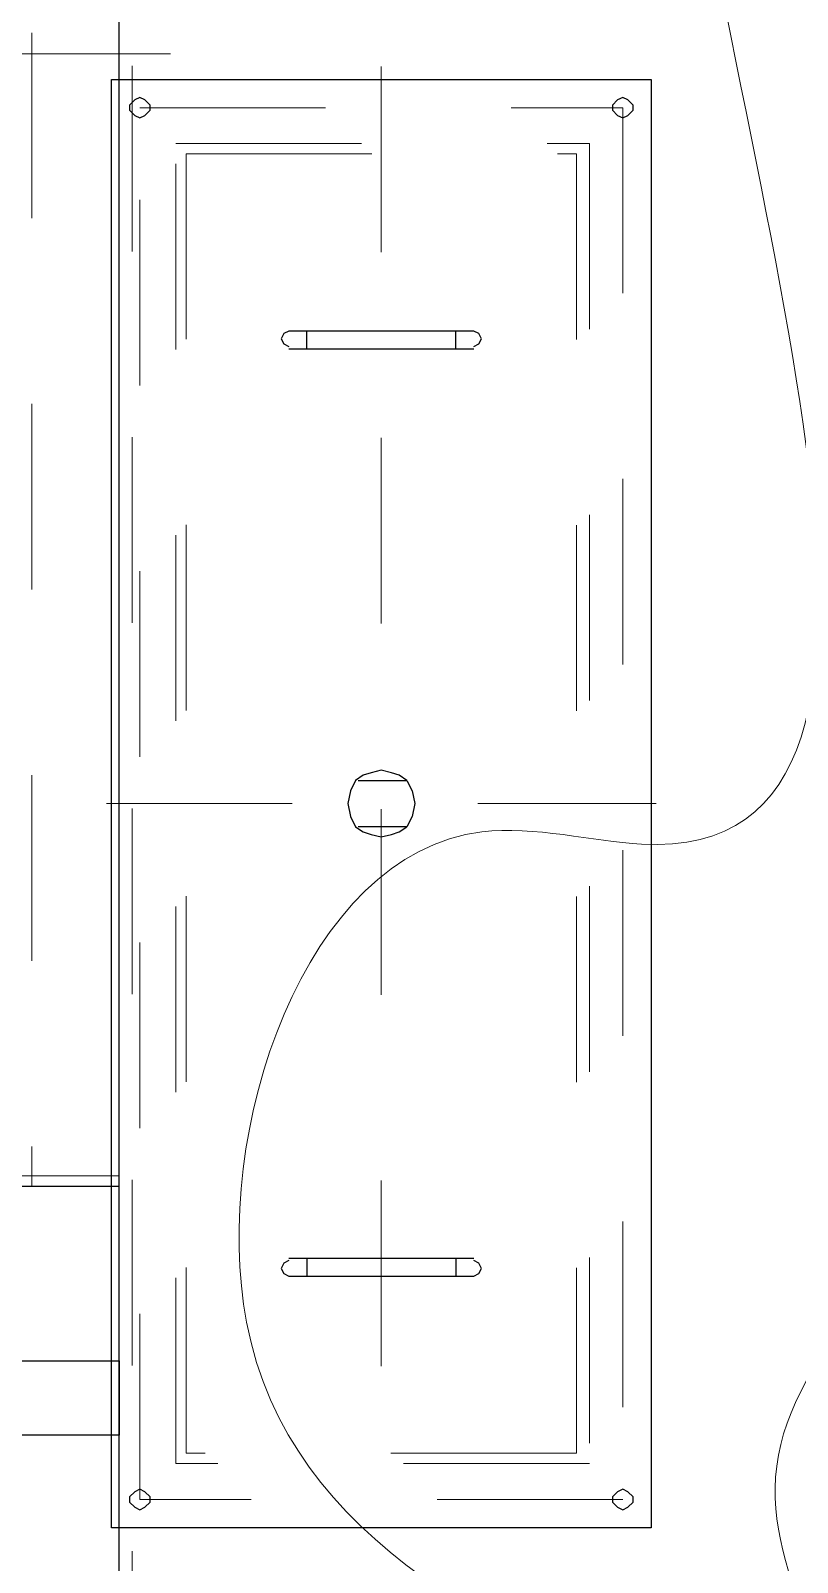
# Model space of a CAD drawing. Header units: metres. Extents: x 530959 to 531458, y 2674234 to 2674577.
# Drawn here: x 531159.807 to 531160.22, y 2674392.758 to 2674393.584 of the extents above; entities that cross this region are included whole.
import ezdxf

# ---------------------------------------------------------------- set-up
doc = ezdxf.new("R2010")
doc.units = ezdxf.units.M
doc.linetypes.add('PDF_IMPORT', pattern=[1, 0.8, -0.2])
doc.layers.add('300mm Hume Pipe', color=74, linetype='Continuous')
doc.layers.add('IDT', color=7, linetype='Continuous')

# ---------------------------------------------------------------- blocks, each defined once
blk = doc.blocks.new('IDT')
at = {"layer": 'IDT', "color": 0, "lineweight": 25}
for p, q in [((16.29227, 14.20393), (16.29227, 9.7654)), ((16.00596, 13.88581), (16.29642, 13.88581)), ((16.00596, 13.10571), (16.00596, 13.88581)), ((16.00596, 13.88581), (16.29642, 13.88581)), ((16.00596, 13.10571), (16.00596, 13.88581)), ((16.29642, 13.88581), (16.29642, 13.10571)), ((16.29642, 13.88581), (16.29642, 13.10571)), ((16.01841, 13.87474), (16.01564, 13.87198)), ((16.01841, 13.87474), (16.01564, 13.87198)), ((16.01564, 13.87198), (16.01564, 13.86921)), ((16.01564, 13.87198), (16.01564, 13.86921)), ((16.01564, 13.86921), (16.01841, 13.86645)), ((16.01564, 13.86921), (16.01841, 13.86645)), ((16.02117, 13.87613), (16.01841, 13.87474)), ((16.02117, 13.87613), (16.01841, 13.87474)), ((16.02394, 13.87474), (16.02117, 13.87613)), ((16.02394, 13.87474), (16.02117, 13.87613)), ((16.02671, 13.87198), (16.02394, 13.87474)), ((16.02671, 13.87198), (16.02394, 13.87474)), ((16.02394, 13.86645), (16.02671, 13.86921)), ((16.02394, 13.86645), (16.02671, 13.86921)), ((16.02671, 13.86921), (16.02671, 13.87198)), ((16.02671, 13.86921), (16.02671, 13.87198)), ((16.27844, 13.87474), (16.27567, 13.87198)), ((16.27844, 13.87474), (16.27567, 13.87198)), ((16.27567, 13.87198), (16.27567, 13.86921)), ((16.27567, 13.87198), (16.27567, 13.86921)), ((16.27567, 13.86921), (16.27844, 13.86645)), ((16.27567, 13.86921), (16.27844, 13.86645)), ((16.28121, 13.87613), (16.27844, 13.87474)), ((16.28121, 13.87613), (16.27844, 13.87474)), ((16.28397, 13.87474), (16.28121, 13.87613)), ((16.28397, 13.87474), (16.28121, 13.87613)), ((16.28674, 13.87198), (16.28397, 13.87474)), ((16.28674, 13.87198), (16.28397, 13.87474)), ((16.28397, 13.86645), (16.28674, 13.86921)), ((16.28397, 13.86645), (16.28674, 13.86921)), ((16.28674, 13.86921), (16.28674, 13.87198)), ((16.28674, 13.86921), (16.28674, 13.87198)), ((16.01841, 13.86645), (16.02117, 13.86506)), ((16.01841, 13.86645), (16.02117, 13.86506)), ((16.02117, 13.86506), (16.02394, 13.86645)), ((16.02117, 13.86506), (16.02394, 13.86645)), ((16.27844, 13.86645), (16.28121, 13.86506)), ((16.27844, 13.86645), (16.28121, 13.86506)), ((16.28121, 13.86506), (16.28397, 13.86645)), ((16.28121, 13.86506), (16.28397, 13.86645)), ((16.29227, 13.7959), (16.29227, 13.83602)), ((16.29227, 13.83602), (16.49145, 13.83602)), ((16.49145, 13.7959), (16.29227, 13.7959)), ((16.09863, 13.74888), (16.09725, 13.74611)), ((16.09725, 13.74611), (16.09863, 13.74334)), ((16.1014, 13.75026), (16.09863, 13.74888)), ((16.11108, 13.75026), (16.1014, 13.75026)), ((16.1913, 13.75026), (16.11108, 13.75026)), ((16.11108, 13.74058), (16.11108, 13.75026)), ((16.20098, 13.75026), (16.1913, 13.75026)), ((16.1913, 13.74058), (16.1913, 13.75026)), ((16.20375, 13.74888), (16.20098, 13.75026)), ((16.20513, 13.74611), (16.20375, 13.74888)), ((16.20375, 13.74334), (16.20513, 13.74611)), ((16.09863, 13.74334), (16.1014, 13.74196)), ((16.1913, 13.74058), (16.1014, 13.74058)), ((16.20098, 13.74058), (16.1913, 13.74058)), ((16.20098, 13.74196), (16.20375, 13.74334)), ((16.63391, 13.70185), (16.29227, 13.70185)), ((16.29227, 13.70185), (16.29227, 12.48053)), ((16.13459, 13.50268), (16.13736, 13.50821)), ((16.14151, 13.51098), (16.13736, 13.50821)), ((16.13736, 13.50821), (16.16364, 13.50821)), ((16.14566, 13.51236), (16.14151, 13.51098)), ((16.15119, 13.51374), (16.14566, 13.51236)), ((16.15672, 13.51236), (16.15119, 13.51374)), ((16.16087, 13.51098), (16.15672, 13.51236)), ((16.16502, 13.50821), (16.16087, 13.51098)), ((16.16779, 13.50268), (16.16502, 13.50821)), ((16.13321, 13.49576), (16.13459, 13.50268)), ((16.16917, 13.49576), (16.16779, 13.50268)), ((16.13459, 13.48885), (16.13321, 13.49576)), ((16.16779, 13.48885), (16.16917, 13.49576)), ((16.13736, 13.48331), (16.13459, 13.48885)), ((16.16364, 13.48331), (16.13736, 13.48331)), ((16.13736, 13.48331), (16.14151, 13.48055)), ((16.16087, 13.48055), (16.16502, 13.48331)), ((16.16502, 13.48331), (16.16779, 13.48885)), ((16.14151, 13.48055), (16.14566, 13.47916)), ((16.14566, 13.47916), (16.15119, 13.47778)), ((16.15119, 13.47778), (16.15672, 13.47916)), ((16.15672, 13.47916), (16.16087, 13.48055)), ((16.1014, 13.25094), (16.11108, 13.25094)), ((16.11108, 13.25094), (16.20098, 13.25094)), ((16.11108, 13.25094), (16.11108, 13.24126)), ((16.1913, 13.25094), (16.1913, 13.24126)), ((16.09863, 13.24818), (16.09725, 13.24541)), ((16.09725, 13.24541), (16.09863, 13.24264)), ((16.1014, 13.24956), (16.09863, 13.24818)), ((16.09863, 13.24264), (16.1014, 13.24126)), ((16.20375, 13.24818), (16.20098, 13.24956)), ((16.20098, 13.24126), (16.20375, 13.24264)), ((16.20513, 13.24541), (16.20375, 13.24818)), ((16.20375, 13.24264), (16.20513, 13.24541)), ((16.1014, 13.24126), (16.11108, 13.24126)), ((16.11108, 13.24126), (16.1913, 13.24126)), ((16.1913, 13.24126), (16.20098, 13.24126)), ((16.01841, 13.12508), (16.01564, 13.12231)), ((16.01841, 13.12508), (16.01564, 13.12231)), ((16.01564, 13.12231), (16.01564, 13.11954)), ((16.01564, 13.12231), (16.01564, 13.11954)), ((16.01564, 13.11954), (16.01841, 13.11678)), ((16.01564, 13.11954), (16.01841, 13.11678)), ((16.02117, 13.12646), (16.01841, 13.12508)), ((16.02117, 13.12646), (16.01841, 13.12508)), ((16.02394, 13.12508), (16.02117, 13.12646)), ((16.02394, 13.12508), (16.02117, 13.12646)), ((16.02671, 13.12231), (16.02394, 13.12508)), ((16.02671, 13.12231), (16.02394, 13.12508)), ((16.02394, 13.11678), (16.02671, 13.11954)), ((16.02394, 13.11678), (16.02671, 13.11954)), ((16.02671, 13.11954), (16.02671, 13.12231)), ((16.02671, 13.11954), (16.02671, 13.12231)), ((16.27844, 13.12508), (16.27567, 13.12231)), ((16.27844, 13.12508), (16.27567, 13.12231)), ((16.27567, 13.12231), (16.27567, 13.11954)), ((16.27567, 13.12231), (16.27567, 13.11954)), ((16.27567, 13.11954), (16.27844, 13.11678)), ((16.27567, 13.11954), (16.27844, 13.11678)), ((16.28121, 13.12646), (16.27844, 13.12508)), ((16.28121, 13.12646), (16.27844, 13.12508)), ((16.28397, 13.12508), (16.28121, 13.12646)), ((16.28397, 13.12508), (16.28121, 13.12646)), ((16.28674, 13.12231), (16.28397, 13.12508)), ((16.28674, 13.12231), (16.28397, 13.12508)), ((16.28397, 13.11678), (16.28674, 13.11954)), ((16.28397, 13.11678), (16.28674, 13.11954)), ((16.28674, 13.11954), (16.28674, 13.12231)), ((16.28674, 13.11954), (16.28674, 13.12231)), ((16.01841, 13.11678), (16.02117, 13.11539)), ((16.01841, 13.11678), (16.02117, 13.11539)), ((16.02117, 13.11539), (16.02394, 13.11678)), ((16.02117, 13.11539), (16.02394, 13.11678)), ((16.27844, 13.11678), (16.28121, 13.11539)), ((16.27844, 13.11678), (16.28121, 13.11539)), ((16.28121, 13.11539), (16.28397, 13.11678)), ((16.28121, 13.11539), (16.28397, 13.11678)), ((16.29642, 13.10571), (16.00596, 13.10571)), ((16.29642, 13.10571), (16.00596, 13.10571))]:
    blk.add_line(p, q, dxfattribs=at)
at = {"layer": 'IDT', "color": 0, "linetype": 'PDF_IMPORT', "lineweight": 13, "ltscale": 0.0125}
blk.add_line((16.28536, 14.1984), (16.28536, 9.77094), dxfattribs=at)
at = {"layer": 'IDT', "color": 0, "linetype": 'PDF_IMPORT', "lineweight": 13, "ltscale": 0.044167}
blk.add_line((16.15119, 13.0988), (16.15119, 13.89273), dxfattribs=at)
at = {"layer": 'IDT', "color": 0, "linetype": 'PDF_IMPORT', "lineweight": 13, "ltscale": 0.038333}
for p, q in [((16.02117, 13.12093), (16.02117, 13.87059)), ((16.02117, 13.87059), (16.28121, 13.87059)), ((16.02117, 13.12093), (16.02117, 13.87059)), ((16.02117, 13.87059), (16.28121, 13.87059)), ((16.28121, 13.87059), (16.28121, 13.12093)), ((16.28121, 13.87059), (16.28121, 13.12093)), ((16.28121, 13.12093), (16.02117, 13.12093)), ((16.28121, 13.12093), (16.02117, 13.12093))]:
    blk.add_line(p, q, dxfattribs=at)
at = {"layer": 'IDT', "color": 0, "linetype": 'PDF_IMPORT', "lineweight": 13, "ltscale": 0.0225}
for p, q in [((16.03916, 13.14029), (16.03916, 13.85123)), ((16.03916, 13.85123), (16.26184, 13.85123)), ((16.26184, 13.85123), (16.26184, 13.14029)), ((16.26184, 13.14029), (16.03916, 13.14029))]:
    blk.add_line(p, q, dxfattribs=at)
at = {"layer": 'IDT', "color": 0, "linetype": 'PDF_IMPORT', "lineweight": 13, "ltscale": 0.019167}
for p, q in [((16.04607, 13.14582), (16.04607, 13.8457)), ((16.04607, 13.8457), (16.25631, 13.8457)), ((16.25631, 13.8457), (16.25631, 13.14582)), ((16.25631, 13.14582), (16.04607, 13.14582))]:
    blk.add_line(p, q, dxfattribs=at)
at = {"layer": 'IDT', "color": 0, "lineweight": 13}
for p, q in [((16.29227, 13.69632), (16.35451, 13.69632)), ((16.26461, 13.09188), (16.69477, 13.09188))]:
    blk.add_line(p, q, dxfattribs=at)
at = {"layer": 'IDT', "color": 0, "linetype": 'PDF_IMPORT', "lineweight": 13, "ltscale": 0.0425}
blk.add_line((16.3393, 12.48053), (16.3393, 13.70185), dxfattribs=at)
at = {"layer": 'IDT', "color": 0, "linetype": 'PDF_IMPORT', "lineweight": 13, "ltscale": 0.0475}
blk.add_line((16.29919, 13.49576), (16.00319, 13.49576), dxfattribs=at)
at = {"layer": 'IDT', "color": 0, "lineweight": 0}
blk.add_spline([(15.96219, 13.99884), (16.22369, 13.77512), (16.09707, 13.511), (16.01119, 13.51762), (15.99557, 12.88512), (16.02794, 12.771), (16.19835, 12.73334), (16.18282, 12.57525), (16.02139, 12.42725), (15.84681, 11.8315), (15.90957, 11.7335), (15.94657, 11.52075), (15.95232, 10.9905), (16.19835, 10.83509), (15.90407, 10.25262), (16.12303, 9.80171), (15.93094, 9.6505), (15.51132, 9.84937), (15.48982, 10.19075), (15.46548, 10.32589), (15.53557, 10.817), (15.63482, 11.00525), (15.58422, 11.18227), (15.42019, 11.37975), (15.43582, 11.63237), (15.62432, 12.01362), (15.55134, 12.09498), (15.55134, 12.50562), (15.47794, 13.1065), (15.59107, 13.5215), (15.81698, 13.69984), (15.93919, 13.8645), (15.91544, 13.95512)], degree=3, dxfattribs=at)
blk.add_spline([(15.96219, 13.99884), (16.22369, 13.77512), (16.09707, 13.511), (16.01119, 13.51762), (15.99557, 12.88512), (16.02794, 12.771), (16.19835, 12.73334), (16.18282, 12.57525), (16.02139, 12.42725), (15.84681, 11.8315), (15.90957, 11.7335), (15.94657, 11.52075), (15.95232, 10.9905), (16.19835, 10.83509), (15.90407, 10.25262), (16.12303, 9.80171), (15.93094, 9.6505), (15.51132, 9.84937), (15.48982, 10.19075), (15.46548, 10.32589), (15.53557, 10.817), (15.63482, 11.00525), (15.58422, 11.18227), (15.42019, 11.37975), (15.43582, 11.63237), (15.62432, 12.01362), (15.55134, 12.09498), (15.55134, 12.50562), (15.47794, 13.1065), (15.59107, 13.5215), (15.81698, 13.69984), (15.93919, 13.8645), (15.91544, 13.95512)], degree=3, dxfattribs=at)

msp = doc.modelspace()

# ---------------------------------------------------------------- hatches: boundary and pattern name
at = {"layer": '300mm Hume Pipe'}
h = msp.add_hatch(dxfattribs=at)
h.set_pattern_fill('ANSI37', color=74)
h.set_pattern_definition([(45, (0, 0), (-0.0883883476483, 0.0883883476483), []), (135, (0, 0), (-0.0883883476483, -0.0883883476483), [])])
edge = h.paths.add_edge_path(flags=17)
edge.add_line((531137.22144, 2674376.49733), (531137.22144, 2674392.24519))
edge.add_arc((531138.12144, 2674392.24519), 0.9, 90, 180, ccw=False)
edge.add_line((531138.12144, 2674393.14519), (531141.10417, 2674393.14519))
edge.add_line((531141.10417, 2674393.14519), (531141.10417, 2674392.84519))
edge.add_line((531141.10417, 2674392.84519), (531138.42144, 2674392.84519))
edge.add_arc((531138.42144, 2674391.94519), 0.9, 90, 180)
edge.add_line((531137.52144, 2674391.94519), (531137.52144, 2674376.79733))
edge.add_arc((531138.42144, 2674376.79733), 0.9, 180, 270)
edge.add_line((531138.42144, 2674375.89733), (531263.82775, 2674375.89733))
edge.add_line((531263.82775, 2674375.89733), (531263.82775, 2674375.59733))
edge.add_line((531263.82775, 2674375.59733), (531138.12144, 2674375.59733))
edge.add_arc((531138.12144, 2674376.49733), 0.9, 180, 270, ccw=False)
edge = h.paths.add_edge_path()
edge.add_line((531138.00128, 2674375.47717), (531263.82775, 2674375.47717))
edge.add_line((531263.82775, 2674375.47717), (531263.82775, 2674375.17717))
edge.add_line((531263.82775, 2674375.17717), (531137.70128, 2674375.17717))
edge.add_arc((531137.70128, 2674376.07717), 0.9, 180, 270, ccw=False)
edge.add_line((531136.80128, 2674376.07717), (531136.80128, 2674392.62925))
edge.add_arc((531137.70128, 2674392.62925), 0.9, 90, 180, ccw=False)
edge.add_line((531137.70128, 2674393.52925), (531141.10417, 2674393.52925))
edge.add_line((531141.10417, 2674393.52925), (531141.10417, 2674393.22925))
edge.add_line((531141.10417, 2674393.22925), (531138.00128, 2674393.22925))
edge.add_arc((531138.00128, 2674392.32925), 0.9, 90, 180)
edge.add_line((531137.10128, 2674392.32925), (531137.10128, 2674376.37717))
edge.add_arc((531138.00128, 2674376.37717), 0.9, 180, 270)

# ---------------------------------------------------------------- block references
at = {"layer": 'IDT', "color": 8, "rotation": 180}
msp.add_blockref('IDT', (531176.14728, 2674406.66297), dxfattribs=at)

doc.saveas('drawing.dxf')
